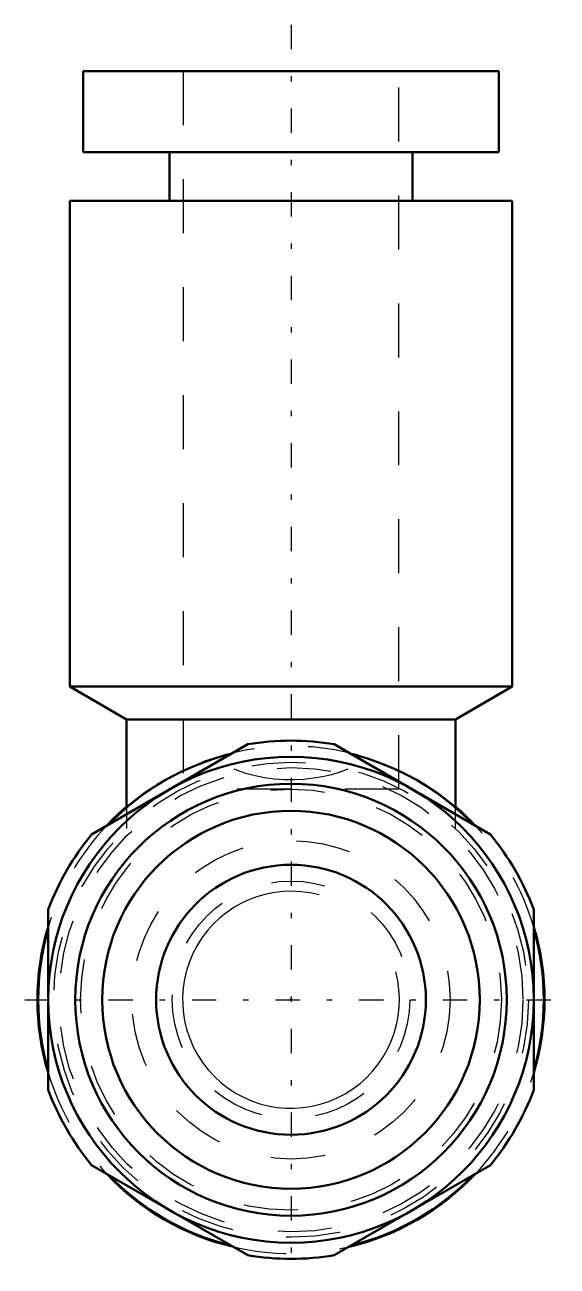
# Model space of a CAD drawing. Header units: millimetres. Extents: x -4.9 to 4.9, y -4.9 to 18.1.
import ezdxf

# ---------------------------------------------------------------- set-up
doc = ezdxf.new("R2010")
doc.units = ezdxf.units.MM
doc.linetypes.add('Center', pattern=[1.5, 0.45, -0.5, 0.05, -0.5])
doc.linetypes.add('Dashed', pattern=[2, 1, -1])
for name, color, linetype, lineweight in [('2d ConnectionPoints', 7, 'Continuous', 50), ('AM_0', 7, 'Continuous', 50), ('AM_5', 3, 'Continuous', 25), ('AM_7', 7, 'Center', 25), ('AM_9', 6, 'Dashed', 25)]:
    doc.layers.add(name, color=color, linetype=linetype, lineweight=lineweight)

msp = doc.modelspace()

# ---------------------------------------------------------------- linework, layer by layer
at = {"layer": '2d ConnectionPoints'}
msp.add_point((0, 0), dxfattribs=at)
at = {"layer": 'AM_0'}
for p, q in [((-3.85, 17.2), (-3.85, 15.7)), ((3.85, 17.2), (-3.85, 17.2)), ((3.85, 15.7), (3.85, 17.2)), ((3.85, 15.7), (-3.85, 15.7)), ((-2.25, 15.7), (-2.25, 14.8)), ((2.25, 14.8), (2.25, 15.7)), ((-4.1, 14.8), (-4.1, 5.8)), ((4.1, 14.8), (-4.1, 14.8)), ((4.1, 5.8), (4.1, 14.8)), ((-4.1, 5.8), (-3.05, 5.194)), ((4.1, 5.8), (-4.1, 5.8)), ((3.05, 5.194), (4.1, 5.8)), ((-3.05, 5.194), (-3.05, 3.558)), ((3.05, 5.194), (-3.05, 5.194)), ((3.05, 3.558), (3.05, 5.194)), ((-0.803, 4.732), (-3.697, 3.062)), ((3.697, 3.062), (0.803, 4.732)), ((-4.5, 1.67), (-4.5, -1.67)), ((4.5, -1.67), (4.5, 1.67)), ((-3.697, -3.062), (-0.803, -4.732)), ((0.803, -4.732), (3.697, -3.062))]:
    msp.add_line(p, q, dxfattribs=at)
for radius in [4.5, 4, 3.5, 2.5]:
    msp.add_circle((0, 0), radius, dxfattribs=at)
for radius, start, end in [(4.8, 80.3641, 99.6359), (4.687, 103.7775, 136.2225), (4.687, 43.7775, 76.2225), (4.7, 130.4614, 136.6244), (4.7, 43.2663, 49.5386), (4.8, 140.3641, 159.6359), (4.8, 20.3641, 39.6359), (4.7, 163.3454, 196.6223), (4.687, 163.7775, 196.2225), (4.7, 343.2387, 16.6557), (4.687, 343.7775, 16.2225), (4.8, 200.3641, 219.6359), (4.8, 320.3641, 339.6359), (4.7, 223.3666, 256.6301), (4.687, 223.7775, 256.2225), (4.7, 283.2811, 316.6836), (4.687, 283.7775, 316.2225), (4.8, 260.3641, 279.6359)]:
    msp.add_arc((0, 0), radius, start, end, dxfattribs=at)
at = {"layer": 'AM_5'}
msp.add_arc((0, 0), 2.01, 75, 15, dxfattribs=at)
at = {"layer": 'AM_7'}
for p, q in [((0, 18.06), (0, -4.935)), ((-4.935, 0), (4.935, 0))]:
    msp.add_line(p, q, dxfattribs=at)
at = {"layer": 'AM_9'}
for p, q in [((-2, 17.2), (-2, 3.9)), ((2, 3.9), (2, 17.2)), ((2, 3.9), (-2, 3.9)), ((-3.05, 3.558), (-3.05, 3.172)), ((3.05, 3.172), (3.05, 3.558))]:
    msp.add_line(p, q, dxfattribs=at)
msp.add_lwpolyline([(1.056, 4.271), (0.906, 4.215), (0.751, 4.169), (0.587, 4.131), (0.42, 4.102), (0.241, 4.083), (0.059, 4.074), (-0.128, 4.076), (-0.314, 4.089), (-0.492, 4.113), (-0.666, 4.147), (-0.84, 4.194), (-1.008, 4.252), (-1.056, 4.271)], dxfattribs=at)
for radius in [4.4, 4.3, 3.9, 2.95, 2.2]:
    msp.add_circle((0, 0), radius, dxfattribs=at)
for start, end in [(49.5386, 130.4614), (136.6244, 163.3454), (16.6557, 43.2663), (196.6223, 223.3666), (316.6836, 343.2387), (256.6301, 283.2811)]:
    msp.add_arc((0, 0), 4.7, start, end, dxfattribs=at)

doc.saveas('drawing.dxf')
